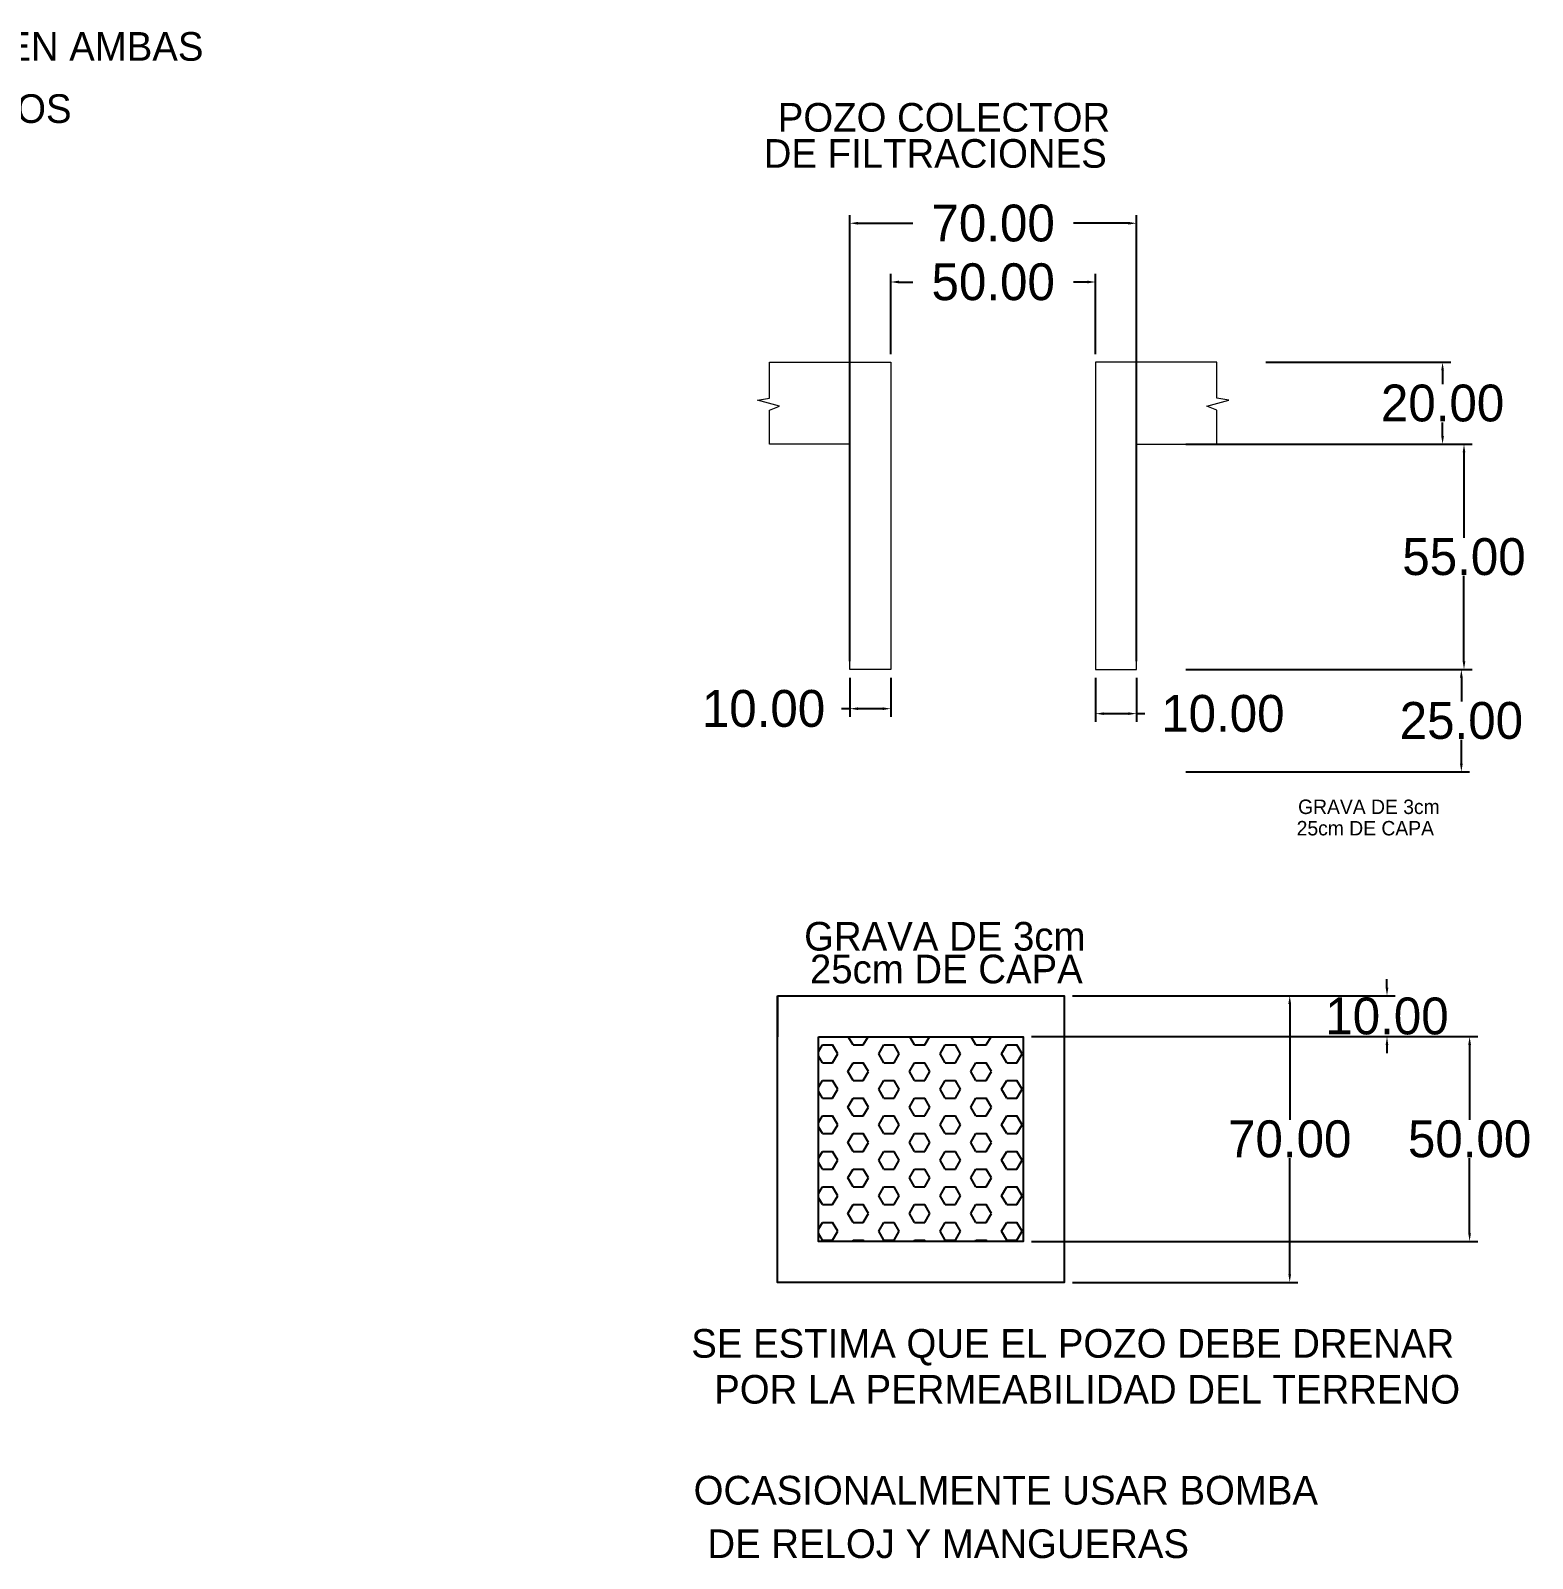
# Model space of a CAD drawing. Header units: centimetres. Extents: x 899 to 9389, y -5819 to 1299.
# Drawn here: x 3821.3 to 4187.9, y -3467.9 to -3094.9 of the extents above; entities that cross this region are included whole.
import ezdxf

# ---------------------------------------------------------------- set-up
doc = ezdxf.new("R2010")
doc.units = ezdxf.units.CM
doc.header["$LTSCALE"] = 10
doc.header["$MEASUREMENT"] = 0
doc.layers.get('DEFPOINTS').update_dxf_attribs({"color": 2, "linetype": 'CONTINUOUS'})
for name, color, linetype in [('DIM', 7, 'CONTINUOUS'), ('REGISTRO', 1, 'CONTINUOUS'), ('TEXTOS', 7, 'CONTINUOUS')]:
    doc.layers.add(name, color=color, linetype=linetype)
doc.styles.get("Standard").update_dxf_attribs({"font": ''})
doc.styles.get('Standard').set_extended_font_data('Zurich Ex BT')
doc.dimstyles.get("Standard").update_dxf_attribs({"dimtxt": 9, "dimasz": 2, "dimexe": 2, "dimexo": 2, "dimgap": 0.09, "dimtad": 0, "dimtih": 1, "dimtoh": 1, "dimzin": 0, "dimdsep": 46, "dimtxsty": 'Standard', "dimcen": 0.09, "dimadec": 0, "dimazin": 0, "dimtfac": 1, "dimtofl": 0, "dimtmove": 0, "dimatfit": 3, "dimfxl": 0, "dimtolj": 1, "dimtzin": 0, "dimarcsym": 0})

# ---------------------------------------------------------------- blocks, each defined once
blk = doc.blocks.new('*D4')
at = {"layer": 'DEFPOINTS', "color": 0}
for p in [(4120.82, -3175.85), (4120.82, -3195.85), (4165.93, -3195.85)]:
    blk.add_point(p, dxfattribs=at)
at = {"layer": 'DIM', "color": 0, "lineweight": -2}
for p, q in [((4122.82, -3175.85), (4167.93, -3175.85)), ((4165.93, -3177.85), (4165.93, -3181.18)), ((4165.93, -3193.85), (4165.93, -3190.52)), ((4122.82, -3195.85), (4167.93, -3195.85))]:
    blk.add_line(p, q, dxfattribs=at)
at = {"layer": 'DIM', "color": 0}
for points in [[(4165.6, -3177.85), (4166.26, -3177.85), (4165.93, -3175.85)], [(4165.6, -3193.85), (4166.26, -3193.85), (4165.93, -3195.85)]]:
    blk.add_solid(points, dxfattribs=at)
at = {"layer": 'DIM', "color": 0, "insert": (4165.93, -3185.85), "char_height": 9, "attachment_point": 5}
blk.add_mtext('\\A1;20.00', dxfattribs=at)
blk = doc.blocks.new('*D5')
at = {"layer": 'DEFPOINTS', "color": 0}
for p in [(4101.24, -3195.85), (4101.24, -3250.85), (4171.16, -3250.85)]:
    blk.add_point(p, dxfattribs=at)
at = {"layer": 'DIM', "color": 0, "lineweight": -2}
for p, q in [((4103.24, -3195.85), (4173.16, -3195.85)), ((4171.16, -3197.85), (4171.16, -3218.68)), ((4171.16, -3248.85), (4171.16, -3228.02)), ((4103.24, -3250.85), (4173.16, -3250.85))]:
    blk.add_line(p, q, dxfattribs=at)
at = {"layer": 'DIM', "color": 0}
for points in [[(4170.83, -3197.85), (4171.49, -3197.85), (4171.16, -3195.85)], [(4170.83, -3248.85), (4171.49, -3248.85), (4171.16, -3250.85)]]:
    blk.add_solid(points, dxfattribs=at)
at = {"layer": 'DIM', "color": 0, "insert": (4171.16, -3223.35), "char_height": 9, "attachment_point": 5}
blk.add_mtext('\\A1;55.00', dxfattribs=at)
blk = doc.blocks.new('*D6')
at = {"layer": 'DEFPOINTS', "color": 0}
for p in [(4101.24, -3250.85), (4101.24, -3275.85), (4170.52, -3275.85)]:
    blk.add_point(p, dxfattribs=at)
at = {"layer": 'DIM', "color": 0, "lineweight": -2}
for p, q in [((4103.24, -3250.85), (4172.52, -3250.85)), ((4170.52, -3252.85), (4170.52, -3258.68)), ((4170.52, -3273.85), (4170.52, -3268.01)), ((4103.24, -3275.85), (4172.52, -3275.85))]:
    blk.add_line(p, q, dxfattribs=at)
at = {"layer": 'DIM', "color": 0}
for points in [[(4170.19, -3252.85), (4170.85, -3252.85), (4170.52, -3250.85)], [(4170.19, -3273.85), (4170.85, -3273.85), (4170.52, -3275.85)]]:
    blk.add_solid(points, dxfattribs=at)
at = {"layer": 'DIM', "color": 0, "insert": (4170.52, -3263.35), "char_height": 9, "attachment_point": 5}
blk.add_mtext('\\A1;25.00', dxfattribs=at)
blk = doc.blocks.new('*D7')
at = {"layer": 'DEFPOINTS', "color": 0}
for p in [(4021.24, -3250.85), (4031.24, -3250.85), (4021.24, -3260.42)]:
    blk.add_point(p, dxfattribs=at)
at = {"layer": 'DIM', "color": 0, "lineweight": -2}
for p, q in [((4021.24, -3252.85), (4021.24, -3262.42)), ((4031.24, -3252.85), (4031.24, -3262.42)), ((4021.24, -3260.42), (4019.24, -3260.42)), ((4029.24, -3260.42), (4023.24, -3260.42))]:
    blk.add_line(p, q, dxfattribs=at)
at = {"layer": 'DIM', "color": 0}
for points in [[(4023.24, -3260.09), (4023.24, -3260.75), (4021.24, -3260.42)], [(4029.24, -3260.09), (4029.24, -3260.75), (4031.24, -3260.42)]]:
    blk.add_solid(points, dxfattribs=at)
at = {"layer": 'DIM', "color": 0, "insert": (4000.18, -3260.42), "char_height": 9, "attachment_point": 5}
blk.add_mtext('\\A1;10.00', dxfattribs=at)
blk = doc.blocks.new('*D8')
at = {"layer": 'DEFPOINTS', "color": 0}
for p in [(4081.24, -3250.85), (4091.24, -3250.85), (4091.24, -3261.63)]:
    blk.add_point(p, dxfattribs=at)
at = {"layer": 'TEXTOS', "color": 0, "lineweight": -2}
for p, q in [((4081.24, -3252.85), (4081.24, -3263.63)), ((4091.24, -3252.85), (4091.24, -3263.63)), ((4083.24, -3261.63), (4089.24, -3261.63)), ((4091.24, -3261.63), (4093.24, -3261.63))]:
    blk.add_line(p, q, dxfattribs=at)
at = {"layer": 'TEXTOS', "color": 0}
for points in [[(4083.24, -3261.3), (4083.24, -3261.96), (4081.24, -3261.63)], [(4089.24, -3261.3), (4089.24, -3261.96), (4091.24, -3261.63)]]:
    blk.add_solid(points, dxfattribs=at)
at = {"layer": 'TEXTOS', "color": 0, "insert": (4112.3, -3261.63), "char_height": 9, "attachment_point": 5}
blk.add_mtext('\\A1;10.00', dxfattribs=at)
blk = doc.blocks.new('*D9')
at = {"layer": 'DEFPOINTS', "color": 0}
for p in [(4081.24, -3156.25), (4031.24, -3175.85), (4081.24, -3175.85)]:
    blk.add_point(p, dxfattribs=at)
at = {"layer": 'DIM', "color": 0, "lineweight": -2}
for p, q in [((4031.24, -3173.85), (4031.24, -3154.25)), ((4081.24, -3173.85), (4081.24, -3154.25)), ((4033.24, -3156.25), (4036.61, -3156.25)), ((4079.24, -3156.25), (4075.87, -3156.25))]:
    blk.add_line(p, q, dxfattribs=at)
at = {"layer": 'DIM', "color": 0}
for points in [[(4033.24, -3155.91), (4033.24, -3156.58), (4031.24, -3156.25)], [(4079.24, -3155.91), (4079.24, -3156.58), (4081.24, -3156.25)]]:
    blk.add_solid(points, dxfattribs=at)
at = {"layer": 'DIM', "color": 0, "insert": (4056.24, -3156.25), "char_height": 9, "attachment_point": 5}
blk.add_mtext('\\A1;50.00', dxfattribs=at)
blk = doc.blocks.new('*D10')
at = {"layer": 'DEFPOINTS', "color": 0}
for p in [(4021.24, -3141.91), (4021.24, -3250.85), (4091.23, -3250.85)]:
    blk.add_point(p, dxfattribs=at)
at = {"layer": 'DIM', "color": 0, "lineweight": -2}
for p, q in [((4021.24, -3248.85), (4021.24, -3139.91)), ((4091.23, -3248.85), (4091.23, -3139.91)), ((4023.24, -3141.91), (4036.66, -3141.91)), ((4089.23, -3141.91), (4075.81, -3141.91))]:
    blk.add_line(p, q, dxfattribs=at)
at = {"layer": 'DIM', "color": 0}
for points in [[(4023.24, -3141.57), (4023.24, -3142.24), (4021.24, -3141.91)], [(4089.23, -3141.57), (4089.23, -3142.24), (4091.23, -3141.91)]]:
    blk.add_solid(points, dxfattribs=at)
at = {"layer": 'DIM', "color": 0, "insert": (4056.23, -3141.91), "char_height": 9, "attachment_point": 5}
blk.add_mtext('\\A1;70.00', dxfattribs=at)
blk = doc.blocks.new('*D11')
at = {"layer": 'DEFPOINTS', "color": 0}
for p in [(4073.56, -3330.49), (4073.56, -3400.49), (4128.62, -3400.49)]:
    blk.add_point(p, dxfattribs=at)
at = {"layer": 'DIM', "color": 0, "lineweight": -2}
for p, q in [((4075.56, -3330.49), (4130.62, -3330.49)), ((4128.62, -3332.49), (4128.62, -3360.83)), ((4128.62, -3398.49), (4128.62, -3370.16)), ((4075.56, -3400.49), (4130.62, -3400.49))]:
    blk.add_line(p, q, dxfattribs=at)
at = {"layer": 'DIM', "color": 0}
for points in [[(4128.29, -3332.49), (4128.95, -3332.49), (4128.62, -3330.49)], [(4128.29, -3398.49), (4128.95, -3398.49), (4128.62, -3400.49)]]:
    blk.add_solid(points, dxfattribs=at)
at = {"layer": 'DIM', "color": 0, "insert": (4128.62, -3365.49), "char_height": 9, "attachment_point": 5}
blk.add_mtext('\\A1;70.00', dxfattribs=at)
blk = doc.blocks.new('*D12')
at = {"layer": 'DEFPOINTS', "color": 0}
for p in [(4063.56, -3340.49), (4063.56, -3390.49), (4172.53, -3390.49)]:
    blk.add_point(p, dxfattribs=at)
at = {"layer": 'DIM', "color": 0, "lineweight": -2}
for p, q in [((4065.56, -3340.49), (4174.53, -3340.49)), ((4172.53, -3342.49), (4172.53, -3360.83)), ((4172.53, -3388.49), (4172.53, -3370.16)), ((4065.56, -3390.49), (4174.53, -3390.49))]:
    blk.add_line(p, q, dxfattribs=at)
at = {"layer": 'DIM', "color": 0}
for points in [[(4172.2, -3342.49), (4172.86, -3342.49), (4172.53, -3340.49)], [(4172.2, -3388.49), (4172.86, -3388.49), (4172.53, -3390.49)]]:
    blk.add_solid(points, dxfattribs=at)
at = {"layer": 'DIM', "color": 0, "insert": (4172.53, -3365.49), "char_height": 9, "attachment_point": 5}
blk.add_mtext('\\A1;50.00', dxfattribs=at)
blk = doc.blocks.new('*D13')
at = {"layer": 'DEFPOINTS', "color": 0}
for p in [(4075.56, -3330.49), (4065.56, -3340.49), (4152.36, -3340.49)]:
    blk.add_point(p, dxfattribs=at)
at = {"layer": 'DIM', "color": 0, "lineweight": -2}
for p, q in [((4152.36, -3328.49), (4152.36, -3326.49)), ((4077.56, -3330.49), (4154.36, -3330.49)), ((4067.56, -3340.49), (4154.36, -3340.49)), ((4152.36, -3342.49), (4152.36, -3344.49))]:
    blk.add_line(p, q, dxfattribs=at)
at = {"layer": 'DIM', "color": 0}
for points in [[(4152.03, -3328.49), (4152.69, -3328.49), (4152.36, -3330.49)], [(4152.03, -3342.49), (4152.69, -3342.49), (4152.36, -3340.49)]]:
    blk.add_solid(points, dxfattribs=at)
at = {"layer": 'DIM', "color": 0, "insert": (4152.36, -3335.49), "char_height": 9, "attachment_point": 5}
blk.add_mtext('\\A1;10.00', dxfattribs=at)

msp = doc.modelspace()

# ---------------------------------------------------------------- hatches: boundary and pattern name
at = {"layer": 'TEXTOS'}
h = msp.add_hatch(dxfattribs=at)
h.set_pattern_fill('HEX', color=256, scale=20, style=0)
h.set_pattern_definition([(0, (497.037, 857.7017), (0, 4.330127), [2.5, -5]), (120, (497.037, 857.7017), (-3.75, -2.1650635), [2.5, -5]), (60, (499.537, 857.7017), (-3.75, 2.1650635), [2.5, -5])])
h.paths.add_polyline_path([(4013.562, -3340.493), (4063.562, -3340.493), (4063.562, -3390.493), (4013.562, -3390.493)])

# ---------------------------------------------------------------- linework, layer by layer
at = {"layer": 'REGISTRO', "lineweight": 5}
for points in [[(4021.235, -3195.851), (4001.66, -3195.851), (4001.66, -3187.564), (4004.107, -3186.585), (3998.723, -3185.117), (4001.66, -3184.628), (4001.66, -3175.851), (4031.239, -3175.851), (4031.239, -3250.848), (4021.235, -3250.848)], [(4091.233, -3195.851), (4110.809, -3195.851), (4110.809, -3187.564), (4108.362, -3186.585), (4113.745, -3185.117), (4110.809, -3184.628), (4110.809, -3175.851), (4081.229, -3175.851), (4081.229, -3250.848), (4091.233, -3250.848)]]:
    msp.add_lwpolyline(points, close=True, dxfattribs=at)
at = {"layer": 'TEXTOS'}
msp.add_line((4003.562, -3330.493), (4003.562, -3340.493), dxfattribs=at)
for points in [[(4003.562, -3330.493), (4073.562, -3330.493), (4073.562, -3400.493), (4003.562, -3400.493)], [(4013.562, -3340.493), (4063.562, -3340.493), (4063.562, -3390.493), (4013.562, -3390.493)]]:
    msp.add_lwpolyline(points, close=True, dxfattribs=at)

# ---------------------------------------------------------------- texts
at = {"layer": 'TEXTOS', "lineweight": 5}
for s, height, p in [('VARILLA DE 12.7 mm %%C (1/2") 15 cm EN AMBAS ', 7, (3656.233, -3102.235)), ('DIRECCIONES Y EN AMBOS SENTIDOS ', 7, (3654.957, -3117.414)), ('POZO COLECTOR', 7, (4003.652, -3119.548)), ('DE FILTRACIONES', 7, (4000.226, -3128.358)), ('GRAVA DE 3cm', 3.52361, (4130.665, -3286.133)), ('25cm DE CAPA', 3.52361, (4130.318, -3291.356)), ('GRAVA DE 3cm', 7, (4010.097, -3319.476)), ('25cm DE CAPA', 7, (4011.508, -3327.471)), ('SE ESTIMA QUE EL POZO DEBE DRENAR', 7, (3982.542, -3418.872)), ('POR LA PERMEABILIDAD DEL TERRENO', 7, (3988.147, -3430.078)), ('OCASIONALMENTE USAR BOMBA', 7, (3983.113, -3454.713)), ('DE RELOJ Y MANGUERAS', 7, (3986.484, -3467.775))]:
    msp.add_text(s, height=height, dxfattribs=at).set_placement(p)

# ---------------------------------------------------------------- dimensions: what is measured, and where the dimension line sits
at = {"layer": 'DIM'}
for base, p1, p2, picture, middle in [((4021.235, -3141.907), (4091.233, -3250.848), (4021.235, -3250.848), '*D10', (4056.234, -3141.907)), ((4081.239, -3156.245), (4031.239, -3175.851), (4081.239, -3175.851), '*D9', (4056.239, -3156.245)), ((4021.235, -3260.421), (4031.239, -3250.848), (4021.235, -3250.848), '*D7', (4000.175, -3260.421))]:
    dim = msp.add_linear_dim(base=base, p1=p1, p2=p2, dimstyle='Standard', dxfattribs=at)
    dim.commit()
    dim.dimension.update_dxf_attribs({"geometry": picture, "text_midpoint": middle})
for base, p1, p2, picture, middle in [((4165.931, -3195.851), (4120.819, -3175.851), (4120.819, -3195.851), '*D4', (4165.931, -3185.851)), ((4171.161, -3250.848), (4101.243, -3195.851), (4101.243, -3250.848), '*D5', (4171.161, -3223.35)), ((4170.52, -3275.848), (4101.243, -3250.848), (4101.243, -3275.848), '*D6', (4170.52, -3263.348)), ((4152.36, -3340.493), (4075.562, -3330.493), (4065.562, -3340.493), '*D13', (4152.36, -3335.493)), ((4128.62, -3400.493), (4073.562, -3330.493), (4073.562, -3400.493), '*D11', (4128.62, -3365.493)), ((4172.53, -3390.493), (4063.562, -3340.493), (4063.562, -3390.493), '*D12', (4172.53, -3365.493))]:
    dim = msp.add_linear_dim(base=base, p1=p1, p2=p2, angle=90, dimstyle='Standard', dxfattribs=at)
    dim.commit()
    dim.dimension.update_dxf_attribs({"geometry": picture, "text_midpoint": middle})
at = {"layer": 'TEXTOS'}
dim = msp.add_linear_dim(base=(4091.243, -3261.629), p1=(4081.239, -3250.848), p2=(4091.243, -3250.848), dimstyle='Standard', dxfattribs=at)
dim.commit()
dim.dimension.update_dxf_attribs({"geometry": '*D8', "text_midpoint": (4112.303, -3261.629)})

doc.saveas('drawing.dxf')
